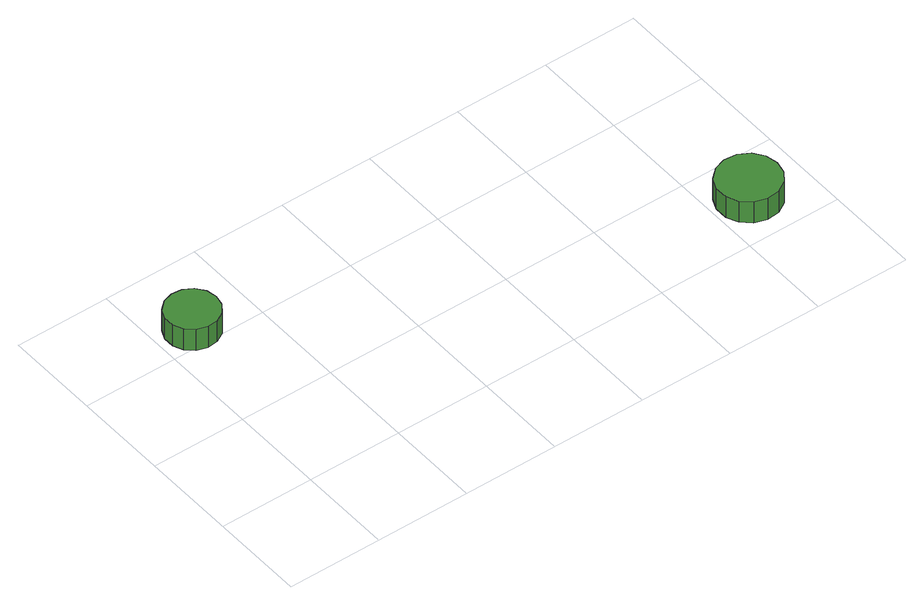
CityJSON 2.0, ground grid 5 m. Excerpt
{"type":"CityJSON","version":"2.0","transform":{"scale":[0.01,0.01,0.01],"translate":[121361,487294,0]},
"CityObjects":{
"tree1":{"type":"SolitaryVegetationObject","attributes":{"function":"something"},"geometry":[{"type":"MultiSurface","lod":"1","boundaries":[[[0,1,2,3,4,5,6,7,8,9,10,11,12,13,14]],[[15,16,17,18,19,20,21,22,23,24,25,26,27,28,29]],[[0,29,28,1]],[[1,28,27,2]],[[2,27,26,3]],[[3,26,25,4]],[[4,25,24,5]],[[5,24,23,6]],[[6,23,22,7]],[[7,22,21,8]],[[8,21,20,9]],[[9,20,19,10]],[[10,19,18,11]],[[11,18,17,12]],[[12,17,16,13]],[[13,16,15,14]],[[14,15,29,0]]]}]},
"tree2":{"type":"SolitaryVegetationObject","attributes":{"function":"something"},"geometry":[{"type":"MultiSurface","lod":"1","boundaries":[[[30,31,32,33,34,35,36,37,38,39,40,41,42,43,44]],[[45,46,47,48,49,50,51,52,53,54,55,56,57,58,59]],[[30,59,58,31]],[[31,58,57,32]],[[32,57,56,33]],[[33,56,55,34]],[[34,55,54,35]],[[35,54,53,36]],[[36,53,52,37]],[[37,52,51,38]],[[38,51,50,39]],[[39,50,49,40]],[[40,49,48,41]],[[41,48,47,42]],[[42,47,46,43]],[[43,46,45,44]],[[44,45,59,30]]]}]}
},
"vertices":[
[318,1102,190],[306,1158,190],[272,1204,190],[223,1232,190],[167,1238,190],[113,1221,190],[71,1183,190],[48,1131,190],[48,1074,190],[71,1022,190],[113,984,190],[167,967,190],[223,973,190],[272,1001,190],[306,1047,190],[306,1047,61],[272,1001,61],[223,973,61],[167,967,61],[113,984,61],[71,1022,61],[48,1074,61],[48,1131,61],[71,1183,61],[113,1221,61],[167,1238,61],[223,1232,61],[272,1204,61],[306,1158,61],[318,1102,61],
[2843,240,202],[2829,306,202],[2790,360,202],[2731,394,202],[2664,401,202],[2600,380,202],[2550,335,202],[2523,274,202],[2523,206,202],[2550,145,202],[2600,100,202],[2664,79,202],[2731,86,202],[2790,119,202],[2829,174,202],[2829,174,73],[2790,119,73],[2731,86,73],[2664,79,73],[2600,100,73],[2550,145,73],[2523,206,73],[2523,274,73],[2550,335,73],[2600,380,73],[2664,401,73],[2731,394,73],[2790,360,73],[2829,306,73],[2843,240,73]
]}
